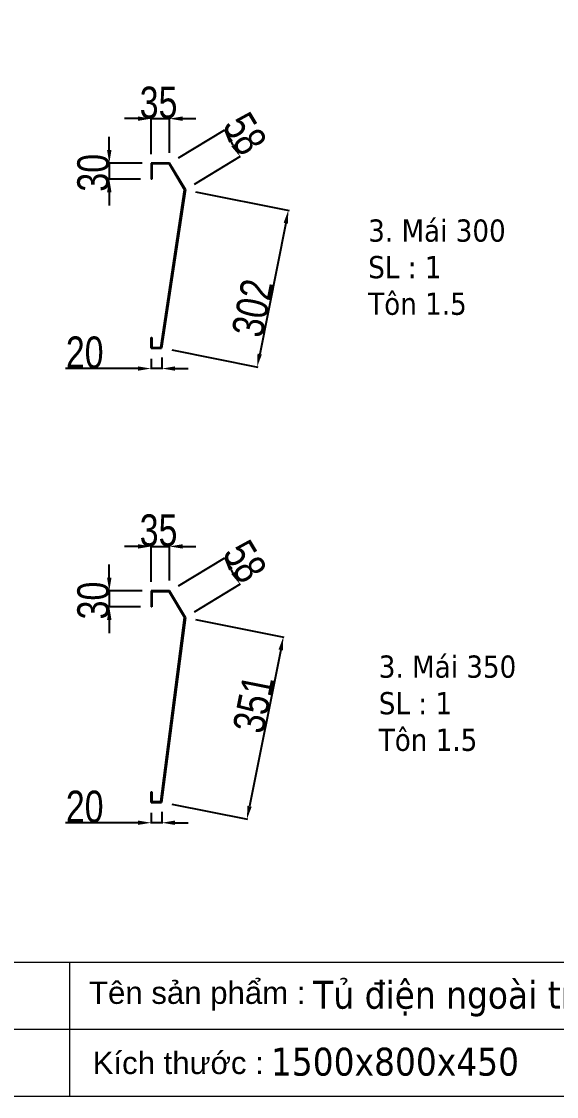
# Model space of a CAD drawing. Header units: inches. Extents: x 21 to 136330, y 8 to 58290.
# Drawn here: x 57383 to 58396, y 35389 to 37422 of the extents above; entities that cross this region are included whole.
import ezdxf
from ezdxf.enums import TextEntityAlignment as Align

# ---------------------------------------------------------------- set-up
doc = ezdxf.new("R2010")
doc.units = ezdxf.units.IN
doc.header["$MEASUREMENT"] = 0
doc.layers.add('0 TĂNG CỨNG', color=7, linetype='Continuous', lineweight=15)
doc.layers.add('@.0.DM. NÉT CHÍNH', color=7, linetype='Continuous')
doc.layers.add('@.DM. KÍCH THƯỚC', color=8, linetype='Continuous', transparency=0.2)
doc.layers.add('@.DM. KÍCH THƯỚC @ 1', color=8, linetype='Continuous', transparency=0.2)
doc.styles.add('ARIAL', font='arial.ttf')
doc.styles.add('Note Text (ISO)', font='tahoma.ttf')
doc.styles.add('roman', font='roman.shx', dxfattribs={"width": 0.8})
doc.styles.add('Tahoma (Input Text)', font='tahoma.ttf')
doc.dimstyles.new('Kích thước Duy Mạnh', dxfattribs={"dimtxt": 30, "dimasz": 25, "dimexe": 1.25, "dimexo": 20, "dimtad": 1, "dimdec": 1, "dimtxsty": 'roman', "dimcen": 2.5, "dimclrd": 8, "dimclre": 8, "dimclrt": 2, "dimadec": 0, "dimazin": 0, "dimtfac": 1, "dimtdec": 1, "dimtix": 1, "dimtmove": 0, "dimatfit": 3, "dimfxl": 1, "dimtfillclr": 1, "dimarcsym": 0})

# ---------------------------------------------------------------- blocks, each defined once
blk = doc.blocks.new('KHUNG KT1')
at = {"color": 7}
for p, q in [((7128, -4752), (0, -4752)), ((2294.1, -4752), (2294.1, -5040)), ((4848, -4896), (0, -4896))]:
    blk.add_line(p, q, dxfattribs=at)
blk.add_lwpolyline([(0, 0), (7128, 0), (7128, -5040), (0, -5040)], close=True, dxfattribs=at)
at = {"color": 2, "char_height": 48, "width": 2202.321, "attachment_point": 4, "style": 'ARIAL'}
for s, insert in [('  Tên sản phẩm :', (2299.1, -4824)), ('  Kích thước :', (2307, -4968))]:
    blk.add_mtext(s, dxfattribs=dict(at, insert=insert))
at = {"color": 1, "style": 'Tahoma (Input Text)', "flags": 8}
for tag, p in [('#03', (1514.7, -4846.3)), ('#01', (328.9, -4851.1)), ('#05', (2819, -4851.1)), ('#07', (4424, -4851.1)), ('#09', (5172.9, -4851.1)), ('#02', (189.8, -4995.1)), ('#04', (1755.3, -4995.1)), ('#06', (2727.8, -4995.1)), ('#08', (4382.7, -4995.1)), ('#10', (5172.9, -4995.1))]:
    blk.add_attdef(tag, p, '', height=60, dxfattribs=at)
blk.add_attdef('#11', text='', height=60, dxfattribs=at).set_placement((6996, -4961.6), align=Align.CENTER)
at = {"layer": '0 TĂNG CỨNG', "color": 1, "style": 'ARIAL'}
blk.add_attdef('#12', (852.8, -4987.6), '', height=60, dxfattribs=at)
blk = doc.blocks.new('*D2267')
at = {"layer": '@.DM. KÍCH THƯỚC', "lineweight": -2, "transparency": 16777216}
for p, q in [((57603.4, 37238.7), (57578.4, 37238.7)), ((57628.4, 37238.7), (57663.2, 37238.7)), ((57688.2, 37238.7), (57713.2, 37238.7))]:
    blk.add_line(p, q, dxfattribs=at)
at = {"layer": '@.DM. KÍCH THƯỚC', "color": 8, "lineweight": -2, "transparency": 16777216}
for p, q in [((57628.4, 37171.5), (57628.4, 37240)), ((57663.2, 37174.1), (57663.2, 37240))]:
    blk.add_line(p, q, dxfattribs=at)
at = {"layer": '@.DM. KÍCH THƯỚC', "transparency": 16777216}
for points in [[(57603.4, 37242.9), (57603.4, 37234.5), (57628.4, 37238.7)], [(57688.2, 37242.9), (57688.2, 37234.5), (57663.2, 37238.7)]]:
    blk.add_solid(points, dxfattribs=at)
at = {"layer": 'Defpoints', "color": 0, "transparency": 16777216}
for p in [(57663.2, 37238.7), (57628.4, 37151.5), (57663.2, 37154.1)]:
    blk.add_point(p, dxfattribs=at)
at = {"layer": '@.DM. KÍCH THƯỚC', "color": 2, "transparency": 16777216, "insert": (57606.9, 37299.3), "char_height": 60, "attachment_point": 1, "style": 'roman'}
blk.add_mtext('35', dxfattribs=at)
blk = doc.blocks.new('*D2268')
at = {"layer": '@.DM. KÍCH THƯỚC', "lineweight": -2, "transparency": 16777216}
for p, q in [((57549.3, 37179.5), (57549.3, 37204.5)), ((57549.3, 37154.5), (57549.3, 37124.5)), ((57549.3, 37099.5), (57549.3, 37074.5))]:
    blk.add_line(p, q, dxfattribs=at)
at = {"layer": '@.DM. KÍCH THƯỚC', "color": 8, "lineweight": -2, "transparency": 16777216}
for p, q in [((57611.4, 37154.5), (57548, 37154.5)), ((57608.4, 37124.5), (57548, 37124.5))]:
    blk.add_line(p, q, dxfattribs=at)
at = {"layer": '@.DM. KÍCH THƯỚC', "transparency": 16777216}
for points in [[(57545.1, 37179.5), (57553.5, 37179.5), (57549.3, 37154.5)], [(57545.1, 37099.5), (57553.5, 37099.5), (57549.3, 37124.5)]]:
    blk.add_solid(points, dxfattribs=at)
at = {"layer": 'Defpoints', "color": 0, "transparency": 16777216}
for p in [(57631.4, 37154.5), (57549.3, 37124.5), (57628.4, 37124.5)]:
    blk.add_point(p, dxfattribs=at)
at = {"layer": '@.DM. KÍCH THƯỚC', "color": 2, "transparency": 16777216, "insert": (57488.7, 37100.6), "char_height": 60, "attachment_point": 1, "rotation": 90, "style": 'roman'}
blk.add_mtext('30', dxfattribs=at)
blk = doc.blocks.new('*D2269')
at = {"layer": '@.DM. KÍCH THƯỚC', "color": 8, "lineweight": -2, "transparency": 16777216}
for p, q in [((57680.3, 37164.4), (57767.8, 37217.3)), ((57710.3, 37114.8), (57797.8, 37167.7))]:
    blk.add_line(p, q, dxfattribs=at)
at = {"layer": '@.DM. KÍCH THƯỚC', "lineweight": -2, "transparency": 16777216}
blk.add_line((57783.8, 37188.4), (57779.7, 37195.3), dxfattribs=at)
at = {"layer": '@.DM. KÍCH THƯỚC', "transparency": 16777216}
for points in [[(57783.2, 37197.5), (57776.1, 37193.1), (57766.7, 37216.7)], [(57787.4, 37190.6), (57780.3, 37186.3), (57796.8, 37167)]]:
    blk.add_solid(points, dxfattribs=at)
at = {"layer": 'Defpoints', "color": 0, "transparency": 16777216}
for p in [(57766.7, 37216.7), (57663.2, 37154.1), (57693.2, 37104.4)]:
    blk.add_point(p, dxfattribs=at)
at = {"layer": '@.DM. KÍCH THƯỚC', "color": 2, "transparency": 16777216, "insert": (57813.5, 37256.5), "char_height": 60, "attachment_point": 1, "rotation": 301.1506, "style": 'roman'}
blk.add_mtext('58', dxfattribs=at)
blk = doc.blocks.new('*D2270')
at = {"layer": '@.DM. KÍCH THƯỚC', "color": 8, "lineweight": -2, "transparency": 16777216}
for p, q in [((57712.8, 37100.5), (57889.5, 37065.3)), ((57667.4, 36801.2), (57830.3, 36768.7))]:
    blk.add_line(p, q, dxfattribs=at)
at = {"layer": '@.DM. KÍCH THƯỚC', "lineweight": -2, "transparency": 16777216}
blk.add_line((57883.4, 37041), (57834, 36793.5), dxfattribs=at)
at = {"layer": '@.DM. KÍCH THƯỚC', "transparency": 16777216}
for points in [[(57879.3, 37041.8), (57887.4, 37040.2), (57888.2, 37065.5)], [(57829.9, 36794.3), (57838.1, 36792.7), (57829.1, 36769)]]:
    blk.add_solid(points, dxfattribs=at)
at = {"layer": 'Defpoints', "color": 0, "transparency": 16777216}
for p in [(57693.2, 37104.4), (57647.8, 36805.2), (57829.1, 36769)]:
    blk.add_point(p, dxfattribs=at)
at = {"layer": '@.DM. KÍCH THƯỚC', "color": 2, "transparency": 16777216, "insert": (57780.2, 36834), "char_height": 60, "attachment_point": 1, "rotation": 78.7158, "style": 'roman'}
blk.add_mtext('302', dxfattribs=at)
blk = doc.blocks.new('*D2271')
at = {"layer": '@.DM. KÍCH THƯỚC', "color": 8, "lineweight": -2, "transparency": 16777216}
for p, q in [((57628.4, 36784.5), (57628.4, 36764.8)), ((57648.9, 36786.9), (57648.9, 36764.8))]:
    blk.add_line(p, q, dxfattribs=at)
at = {"layer": '@.DM. KÍCH THƯỚC', "lineweight": -2, "transparency": 16777216}
for p, q in [((57603.4, 36766), (57466.4, 36766)), ((57648.9, 36766), (57628.4, 36766)), ((57673.9, 36766), (57698.9, 36766))]:
    blk.add_line(p, q, dxfattribs=at)
at = {"layer": '@.DM. KÍCH THƯỚC', "transparency": 16777216}
for points in [[(57603.4, 36770.2), (57603.4, 36761.9), (57628.4, 36766)], [(57673.9, 36770.2), (57673.9, 36761.9), (57648.9, 36766)]]:
    blk.add_solid(points, dxfattribs=at)
at = {"layer": 'Defpoints', "color": 0, "transparency": 16777216}
for p in [(57628.4, 36804.5), (57648.9, 36806.9), (57648.9, 36766)]:
    blk.add_point(p, dxfattribs=at)
at = {"layer": '@.DM. KÍCH THƯỚC', "color": 2, "transparency": 16777216, "insert": (57467.1, 36826.7), "char_height": 60, "attachment_point": 1, "style": 'roman'}
blk.add_mtext('20', dxfattribs=at)
blk = doc.blocks.new('*D2272')
at = {"layer": '@.DM. KÍCH THƯỚC', "lineweight": -2, "transparency": 16777216}
for p, q in [((57603.4, 36429.6), (57578.4, 36429.6)), ((57628.4, 36429.6), (57663.2, 36429.6)), ((57688.2, 36429.6), (57713.2, 36429.6))]:
    blk.add_line(p, q, dxfattribs=at)
at = {"layer": '@.DM. KÍCH THƯỚC', "color": 8, "lineweight": -2, "transparency": 16777216}
for p, q in [((57628.4, 36362.4), (57628.4, 36430.8)), ((57663.2, 36365), (57663.2, 36430.8))]:
    blk.add_line(p, q, dxfattribs=at)
at = {"layer": '@.DM. KÍCH THƯỚC', "transparency": 16777216}
for points in [[(57603.4, 36433.8), (57603.4, 36425.4), (57628.4, 36429.6)], [(57688.2, 36433.8), (57688.2, 36425.4), (57663.2, 36429.6)]]:
    blk.add_solid(points, dxfattribs=at)
at = {"layer": 'Defpoints', "color": 0, "transparency": 16777216}
for p in [(57663.2, 36429.6), (57628.4, 36342.4), (57663.2, 36345)]:
    blk.add_point(p, dxfattribs=at)
at = {"layer": '@.DM. KÍCH THƯỚC', "color": 2, "transparency": 16777216, "insert": (57606.9, 36490.2), "char_height": 60, "attachment_point": 1, "style": 'roman'}
blk.add_mtext('35', dxfattribs=at)
blk = doc.blocks.new('*D2273')
at = {"layer": '@.DM. KÍCH THƯỚC', "lineweight": -2, "transparency": 16777216}
for p, q in [((57549.3, 36370.4), (57549.3, 36395.4)), ((57549.3, 36345.4), (57549.3, 36315.4)), ((57549.3, 36290.4), (57549.3, 36265.4))]:
    blk.add_line(p, q, dxfattribs=at)
at = {"layer": '@.DM. KÍCH THƯỚC', "color": 8, "lineweight": -2, "transparency": 16777216}
for p, q in [((57611.4, 36345.4), (57548, 36345.4)), ((57608.4, 36315.4), (57548, 36315.4))]:
    blk.add_line(p, q, dxfattribs=at)
at = {"layer": '@.DM. KÍCH THƯỚC', "transparency": 16777216}
for points in [[(57545.1, 36370.4), (57553.5, 36370.4), (57549.3, 36345.4)], [(57545.1, 36290.4), (57553.5, 36290.4), (57549.3, 36315.4)]]:
    blk.add_solid(points, dxfattribs=at)
at = {"layer": 'Defpoints', "color": 0, "transparency": 16777216}
for p in [(57631.4, 36345.4), (57549.3, 36315.4), (57628.4, 36315.4)]:
    blk.add_point(p, dxfattribs=at)
at = {"layer": '@.DM. KÍCH THƯỚC', "color": 2, "transparency": 16777216, "insert": (57488.7, 36291.5), "char_height": 60, "attachment_point": 1, "rotation": 90, "style": 'roman'}
blk.add_mtext('30', dxfattribs=at)
blk = doc.blocks.new('*D2237')
at = {"layer": '@.DM. KÍCH THƯỚC', "color": 8, "lineweight": -2, "transparency": 16777216}
for p, q in [((57680.3, 36355.3), (57767.8, 36408.2)), ((57710.3, 36305.7), (57797.8, 36358.6))]:
    blk.add_line(p, q, dxfattribs=at)
at = {"layer": '@.DM. KÍCH THƯỚC', "lineweight": -2, "transparency": 16777216}
blk.add_line((57783.8, 36379.3), (57779.7, 36386.2), dxfattribs=at)
at = {"layer": '@.DM. KÍCH THƯỚC', "transparency": 16777216}
for points in [[(57783.2, 36388.3), (57776.1, 36384), (57766.7, 36407.6)], [(57787.4, 36381.5), (57780.3, 36377.2), (57796.8, 36357.9)]]:
    blk.add_solid(points, dxfattribs=at)
at = {"layer": 'Defpoints', "color": 0, "transparency": 16777216}
for p in [(57766.7, 36407.6), (57663.2, 36345), (57693.2, 36295.3)]:
    blk.add_point(p, dxfattribs=at)
at = {"layer": '@.DM. KÍCH THƯỚC', "color": 2, "transparency": 16777216, "insert": (57813.5, 36447.4), "char_height": 60, "attachment_point": 1, "rotation": 301.1506, "style": 'roman'}
blk.add_mtext('58', dxfattribs=at)
blk = doc.blocks.new('*D2238')
at = {"layer": '@.DM. KÍCH THƯỚC', "color": 8, "lineweight": -2, "transparency": 16777216}
for p, q in [((57712.8, 36291.4), (57879.9, 36258.1)), ((57667.4, 35942.1), (57811.1, 35913.5))]:
    blk.add_line(p, q, dxfattribs=at)
at = {"layer": '@.DM. KÍCH THƯỚC', "lineweight": -2, "transparency": 16777216}
blk.add_line((57873.8, 36233.8), (57814.8, 35938.2), dxfattribs=at)
at = {"layer": '@.DM. KÍCH THƯỚC', "transparency": 16777216}
for points in [[(57869.7, 36234.6), (57877.8, 36233), (57878.7, 36258.3)], [(57810.7, 35939), (57818.9, 35937.4), (57809.9, 35913.7)]]:
    blk.add_solid(points, dxfattribs=at)
at = {"layer": 'Defpoints', "color": 0, "transparency": 16777216}
for p in [(57693.2, 36295.3), (57647.8, 35946), (57809.9, 35913.7)]:
    blk.add_point(p, dxfattribs=at)
at = {"layer": '@.DM. KÍCH THƯỚC', "color": 2, "transparency": 16777216, "insert": (57782.2, 36084.9), "char_height": 60, "attachment_point": 1, "rotation": 78.7158, "style": 'roman'}
blk.add_mtext('351', dxfattribs=at)
blk = doc.blocks.new('*D2239')
at = {"layer": '@.DM. KÍCH THƯỚC', "color": 8, "lineweight": -2, "transparency": 16777216}
for p, q in [((57628.4, 35925.4), (57628.4, 35905.7)), ((57648.9, 35927.8), (57648.9, 35905.7))]:
    blk.add_line(p, q, dxfattribs=at)
at = {"layer": '@.DM. KÍCH THƯỚC', "lineweight": -2, "transparency": 16777216}
for p, q in [((57603.4, 35906.9), (57466.4, 35906.9)), ((57648.9, 35906.9), (57628.4, 35906.9)), ((57673.9, 35906.9), (57698.9, 35906.9))]:
    blk.add_line(p, q, dxfattribs=at)
at = {"layer": '@.DM. KÍCH THƯỚC', "transparency": 16777216}
for points in [[(57603.4, 35911.1), (57603.4, 35902.8), (57628.4, 35906.9)], [(57673.9, 35911.1), (57673.9, 35902.8), (57648.9, 35906.9)]]:
    blk.add_solid(points, dxfattribs=at)
at = {"layer": 'Defpoints', "color": 0, "transparency": 16777216}
for p in [(57628.4, 35945.4), (57648.9, 35947.8), (57648.9, 35906.9)]:
    blk.add_point(p, dxfattribs=at)
at = {"layer": '@.DM. KÍCH THƯỚC', "color": 2, "transparency": 16777216, "insert": (57467.1, 35967.6), "char_height": 60, "attachment_point": 1, "style": 'roman'}
blk.add_mtext('20', dxfattribs=at)

msp = doc.modelspace()

# ---------------------------------------------------------------- linework, layer by layer
at = {"layer": '@.0.DM. NÉT CHÍNH', "color": 0}
for p, q in [((57628.3824, 37154.4751), (57628.3824, 37124.4751)), ((57663.3824, 37154.4751), (57628.3824, 37154.4751)), ((57629.8824, 37152.9751), (57629.8824, 37124.4751)), ((57662.5331, 37152.9751), (57629.8824, 37152.9751)), ((57662.5331, 37152.9751), (57691.7994, 37104.1984)), ((57693.3828, 37104.4748), (57663.3824, 37154.4751)), ((57629.8824, 37124.4751), (57628.3824, 37124.4751)), ((57647.1495, 36805.9752), (57691.7994, 37104.1984)), ((57693.3828, 37104.4748), (57648.3824, 36804.4752)), ((57628.3824, 36805.9752), (57628.3824, 36804.4752)), ((57628.3824, 36805.9752), (57647.1495, 36805.9752)), ((57628.3824, 36804.4752), (57648.3824, 36804.4752)), ((57628.3824, 36345.3627), (57628.3824, 36315.3627)), ((57663.3824, 36345.3627), (57628.3824, 36345.3627)), ((57629.8824, 36343.8627), (57629.8824, 36315.3627)), ((57662.5331, 36343.8627), (57629.8824, 36343.8627)), ((57662.5331, 36343.8627), (57691.7994, 36295.086)), ((57693.3828, 36295.3624), (57663.3824, 36345.3627)), ((57629.8824, 36315.3627), (57628.3824, 36315.3627)), ((57693.3828, 36295.3624), (57648.3824, 35945.3628)), ((57647.1495, 35946.8628), (57691.7994, 36295.086)), ((57628.3824, 35946.8628), (57628.3824, 35945.3628)), ((57628.3824, 35946.8628), (57647.1495, 35946.8628)), ((57628.3824, 35945.3628), (57648.3824, 35945.3628))]:
    msp.add_line(p, q, dxfattribs=at)
at = {"layer": '@.0.DM. NÉT CHÍNH'}
for p, q in [((57628.3824, 36804.4752), (57628.3824, 36824.4752)), ((57628.3824, 36824.4752), (57629.8824, 36824.4752)), ((57629.8824, 36824.4752), (57629.8825, 36805.9752)), ((57628.3824, 35945.3628), (57628.3824, 35965.3628)), ((57628.3824, 35965.3628), (57629.8824, 35965.3628)), ((57629.8824, 35965.3628), (57629.8825, 35946.8628))]:
    msp.add_line(p, q, dxfattribs=at)

# ---------------------------------------------------------------- block references
at = {"layer": '0 TĂNG CỨNG', "color": 1}
ref = msp.add_blockref('KHUNG KT1', (55456.5906, 39820.7875), dxfattribs=dict(at, xscale=0.8792977987369557, yscale=0.8792977987369557, zscale=0.8792977987369557))
ref.add_attrib('#05', 'Tủ điện ngoài troi', (57935.3391, 35555.2607), dxfattribs={"layer": '0', "color": 1, "height": 52.757868, "style": 'Tahoma (Input Text)'})
ref.add_attrib('#06', '1500x800x450', (57855.1762, 35428.6418), dxfattribs={"layer": '0', "color": 1, "height": 52.757868, "style": 'Tahoma (Input Text)'})

# ---------------------------------------------------------------- texts
at = {"layer": '@.0.DM. NÉT CHÍNH', "color": 2, "char_height": 42, "width": 551.411705, "attachment_point": 1, "line_spacing_factor": 0.987884, "style": 'Note Text (ISO)'}
for s, insert in [('3. Mái 300\\PSL : 1\\PTôn 1.5', (58039.3747, 37048.0312)), ('3. Mái 350\\PSL : 1\\PTôn 1.5', (58059.3693, 36223.2518))]:
    msp.add_mtext(s, dxfattribs=dict(at, insert=insert))

# ---------------------------------------------------------------- dimensions: what is measured, and where the dimension line sits
at = {"layer": '@.DM. KÍCH THƯỚC @ 1', "color": 0}
for base, p1, p2, picture, middle in [((57663.1619, 37238.7009), (57628.3824, 37151.4751), (57663.1619, 37154.0857), '*D2267', (57645.7721, 37238.7009)), ((57648.8598, 36766.0446), (57628.3824, 36804.4752), (57648.8598, 36806.8943), '*D2271', (57505.9181, 36766.0446)), ((57663.1619, 36429.5885), (57628.3824, 36342.3627), (57663.1619, 36344.9733), '*D2272', (57645.7721, 36429.5885)), ((57648.8598, 35906.9322), (57628.3824, 35945.3628), (57648.8598, 35947.7819), '*D2239', (57505.9181, 35906.9322))]:
    dim = msp.add_linear_dim(base=base, p1=p1, p2=p2, dimstyle='Kích thước Duy Mạnh', override={"dimscale": 1, "dimtxt": 60, "dimdec": 0, "dimclrd": 256, "dimtdec": 0, "dimtix": 1, "dimtofl": 1, "dimtmove": 0, "dimatfit": 1}, dxfattribs=at)
    dim.commit()
    dim.dimension.update_dxf_attribs({"geometry": picture, "text_midpoint": middle, "dimtype": 128})
for base, p1, p2, angle, override, picture, middle in [((57766.745, 37216.6958), (57693.1712, 37104.4378), (57663.1619, 37154.0857), 301.1505799, {"dimscale": 1, "dimtxt": 60, "dimdec": 0, "dimclrd": 256, "dimtdec": 0, "dimtix": 1, "dimtofl": 1, "dimtmove": 0, "dimatfit": 1}, '*D2269', (57781.7496, 37191.8718)), ((57549.2943, 37124.4751), (57631.3824, 37154.4751), (57628.3824, 37124.4751), 270, {"dimscale": 1, "dimtxt": 60, "dimdec": 0, "dimclrd": 256, "dimtdec": 0, "dimtix": 1, "dimtofl": 1, "dimtmove": 0, "dimatfit": 1}, '*D2268', (57549.2943, 37139.4751)), ((57829.0823, 36768.9903), (57693.1712, 37104.4378), (57647.8215, 36805.1576), 78.7158499, {"dimscale": 1, "dimtxt": 60, "dimdec": 0, "dimclrd": 256, "dimtdec": 0, "dimtix": 1, "dimtofl": 0, "dimtmove": 0, "dimatfit": 1}, '*D2270', (57851.7571, 36882.6304)), ((57766.745, 36407.5833), (57693.1712, 36295.3254), (57663.1619, 36344.9733), 301.1505799, {"dimscale": 1, "dimtxt": 60, "dimdec": 0, "dimclrd": 256, "dimtdec": 0, "dimtix": 1, "dimtofl": 1, "dimtmove": 0, "dimatfit": 1}, '*D2237', (57781.7496, 36382.7594)), ((57549.2943, 36315.3627), (57631.3824, 36345.3627), (57628.3824, 36315.3627), 270, {"dimscale": 1, "dimtxt": 60, "dimdec": 0, "dimclrd": 256, "dimtdec": 0, "dimtix": 1, "dimtofl": 1, "dimtmove": 0, "dimatfit": 1}, '*D2273', (57549.2943, 36330.3627)), ((57809.8931, 35913.7067), (57693.1712, 36295.3254), (57647.8215, 35946.0452), 78.7158499, {"dimscale": 1, "dimtxt": 60, "dimdec": 0, "dimclrd": 256, "dimtdec": 0, "dimtix": 1, "dimtofl": 0, "dimtmove": 0, "dimatfit": 1}, '*D2238', (57851.7571, 36123.518))]:
    dim = msp.add_linear_dim(base=base, p1=p1, p2=p2, angle=angle, dimstyle='Kích thước Duy Mạnh', override=override, dxfattribs=at)
    dim.commit()
    dim.dimension.update_dxf_attribs({"geometry": picture, "text_midpoint": middle, "dimtype": 128})

doc.saveas('drawing.dxf')
